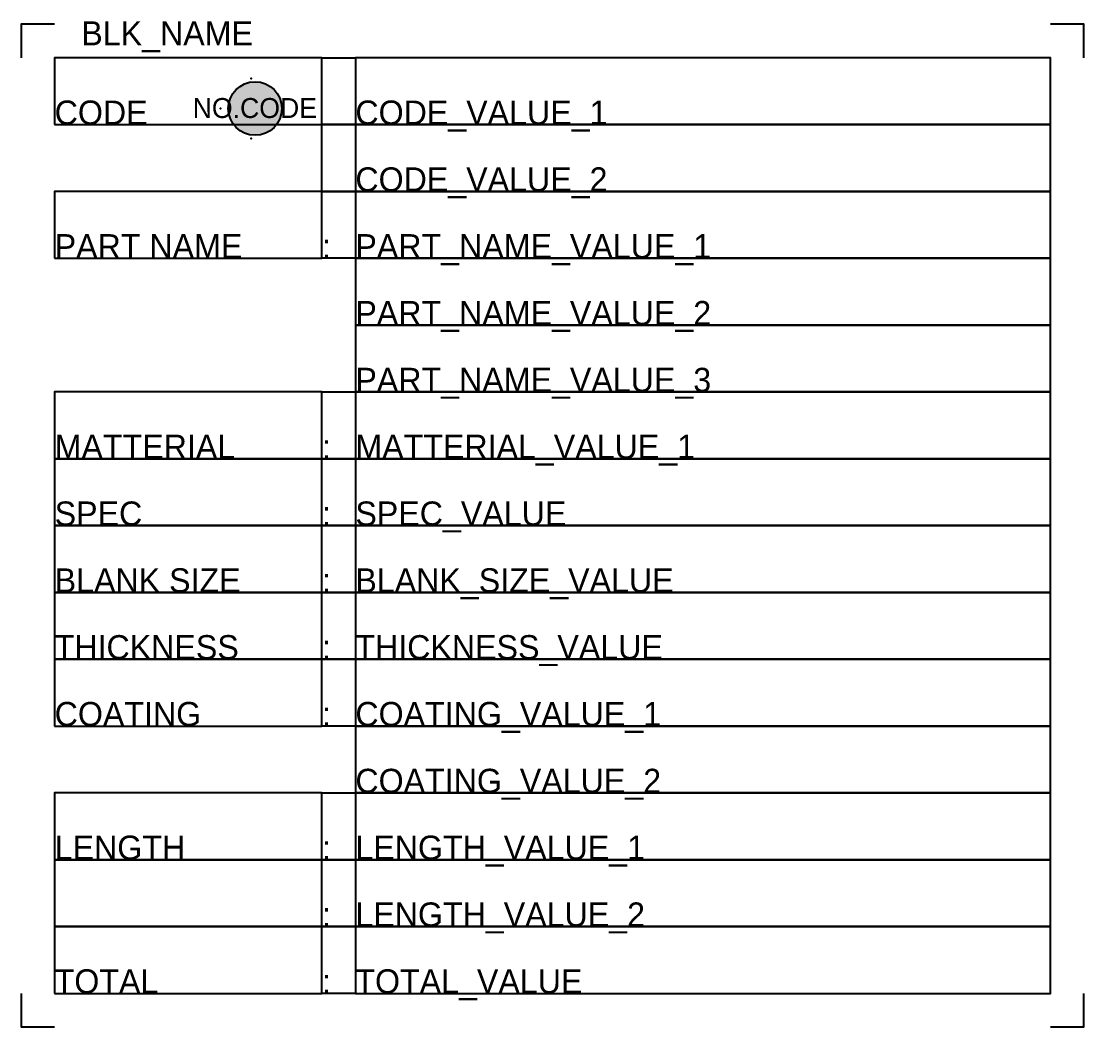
# Model space of a CAD drawing. Header units: millimetres. Extents: x -244126 to 368105, y -173968 to 259060.
# Drawn here: x -6303.6 to -5985.6, y 30691.6 to 30992.6 of the extents above; entities that cross this region are included whole.
import ezdxf
from ezdxf.enums import TextEntityAlignment as Align

# ---------------------------------------------------------------- set-up
doc = ezdxf.new("R2010")
doc.units = ezdxf.units.MM
doc.header["$MEASUREMENT"] = 0
doc.linetypes.add('BORDER2', pattern=[22.225, 6.35, -3.175, 6.35, -3.175, 0, -3.175])
for name, color, linetype in [('000 - H A T C H', 8, 'Continuous'), ('000 - SYMBOL CON', 1, 'Continuous'), ('000 - T E X T', 4, 'Continuous'), ('A04_TUBE SERIES', 7, 'Continuous')]:
    doc.layers.add(name, color=color, linetype=linetype)
doc.styles.add('MtXpl_BrowalliaUPC', font='BrowalliaUPC.ttf')
doc.styles.add('TA', font='Cordia New.ttf', dxfattribs={"height": 4.5})

# ---------------------------------------------------------------- blocks, each defined once
blk = doc.blocks.new('A$C829836ee')
for p in [(0, 3), (0, -3)]:
    blk.add_point(p)

msp = doc.modelspace()

# ---------------------------------------------------------------- hatches: boundary and pattern name
at = {"layer": '000 - H A T C H'}
h = msp.add_hatch(color=250, dxfattribs=at)
h.dxf.hatch_style = 1
edge = h.paths.add_edge_path()
edge.add_arc((-6233.6059, 30966.44681), 7.99999, 90, 270, ccw=False)
edge.add_line((-6233.6059, 30974.4468), (-6233.57608, 30974.4468))
edge.add_arc((-6233.57608, 30966.44681), 7.99999, -90, 90, ccw=False)
edge.add_line((-6233.57608, 30958.44683), (-6233.6059, 30958.44683))

# ---------------------------------------------------------------- linework, layer by layer
at = {"layer": '000 - SYMBOL CON', "color": 2}
msp.add_lwpolyline([(-6233.6059, 30958.44683, -1), (-6233.6059, 30974.4468), (-6233.57608, 30974.4468, -1), (-6233.57608, 30958.44683)], format="xyb", close=True, dxfattribs=at)
at = {"layer": 'A04_TUBE SERIES', "color": 3}
msp.add_point((-6243.92232, 30966.44681), dxfattribs=at)
at = {"layer": 'Defpoints', "color": 250}
for points in [[(-6293.57608, 30991.63915), (-6303.57608, 30991.63915), (-6303.57608, 30981.63915)], [(-5985.57608, 30981.63915), (-5985.57608, 30991.63915), (-5995.57608, 30991.63915)], [(-6303.57608, 30701.63915), (-6303.57608, 30691.63915), (-6293.57608, 30691.63915)], [(-5995.57608, 30691.63915), (-5985.57608, 30691.63915), (-5985.57608, 30701.63915)]]:
    msp.add_lwpolyline(points, dxfattribs=at)
for points in [[(-6293.57608, 30961.63915), (-6213.57608, 30961.63915), (-6213.57608, 30981.63915), (-6293.57608, 30981.63915)], [(-6213.57608, 30981.63915), (-6203.57608, 30981.63915), (-6203.57608, 30961.63915), (-6213.57608, 30961.63915)], [(-6203.57608, 30961.63915), (-5995.57608, 30961.63915), (-5995.57608, 30981.63915), (-6203.57608, 30981.63915)], [(-6213.57608, 30961.63915), (-6203.57608, 30961.63915), (-6203.57608, 30941.63915), (-6213.57608, 30941.63915)], [(-6203.57608, 30941.63915), (-5995.57608, 30941.63915), (-5995.57608, 30961.63915), (-6203.57608, 30961.63915)], [(-6293.57608, 30921.63915), (-6213.57608, 30921.63915), (-6213.57608, 30941.63915), (-6293.57608, 30941.63915)], [(-6213.57608, 30941.63915), (-6203.57608, 30941.63915), (-6203.57608, 30921.63915), (-6213.57608, 30921.63915)], [(-6203.57608, 30921.63915), (-5995.57608, 30921.63915), (-5995.57608, 30941.63915), (-6203.57608, 30941.63915)], [(-6203.57608, 30901.63915), (-5995.57608, 30901.63915), (-5995.57608, 30921.63915), (-6203.57608, 30921.63915)], [(-6203.57608, 30881.63915), (-5995.57608, 30881.63915), (-5995.57608, 30901.63915), (-6203.57608, 30901.63915)], [(-6293.57608, 30861.63915), (-6213.57608, 30861.63915), (-6213.57608, 30881.63915), (-6293.57608, 30881.63915)], [(-6213.57608, 30881.63915), (-6203.57608, 30881.63915), (-6203.57608, 30861.63915), (-6213.57608, 30861.63915)], [(-6203.57608, 30861.63915), (-5995.57608, 30861.63915), (-5995.57608, 30881.63915), (-6203.57608, 30881.63915)], [(-6293.57608, 30841.63915), (-6213.57608, 30841.63915), (-6213.57608, 30861.63915), (-6293.57608, 30861.63915)], [(-6213.57608, 30861.63915), (-6203.57608, 30861.63915), (-6203.57608, 30841.63915), (-6213.57608, 30841.63915)], [(-6203.57608, 30841.63915), (-5995.57608, 30841.63915), (-5995.57608, 30861.63915), (-6203.57608, 30861.63915)], [(-6293.57608, 30821.63915), (-6213.57608, 30821.63915), (-6213.57608, 30841.63915), (-6293.57608, 30841.63915)], [(-6213.57608, 30841.63915), (-6203.57608, 30841.63915), (-6203.57608, 30821.63915), (-6213.57608, 30821.63915)], [(-6203.57608, 30821.63915), (-5995.57608, 30821.63915), (-5995.57608, 30841.63915), (-6203.57608, 30841.63915)], [(-6293.57608, 30801.63915), (-6213.57608, 30801.63915), (-6213.57608, 30821.63915), (-6293.57608, 30821.63915)], [(-6213.57608, 30821.63915), (-6203.57608, 30821.63915), (-6203.57608, 30801.63915), (-6213.57608, 30801.63915)], [(-6203.57608, 30801.63915), (-5995.57608, 30801.63915), (-5995.57608, 30821.63915), (-6203.57608, 30821.63915)], [(-6293.57608, 30781.63915), (-6213.57608, 30781.63915), (-6213.57608, 30801.63915), (-6293.57608, 30801.63915)], [(-6213.57608, 30801.63915), (-6203.57608, 30801.63915), (-6203.57608, 30781.63915), (-6213.57608, 30781.63915)], [(-6203.57608, 30781.63915), (-5995.57608, 30781.63915), (-5995.57608, 30801.63915), (-6203.57608, 30801.63915)], [(-6203.57608, 30761.63915), (-5995.57608, 30761.63915), (-5995.57608, 30781.63915), (-6203.57608, 30781.63915)], [(-6293.57608, 30741.63915), (-6213.57608, 30741.63915), (-6213.57608, 30761.63915), (-6293.57608, 30761.63915)], [(-6213.57608, 30761.63915), (-6203.57608, 30761.63915), (-6203.57608, 30741.63915), (-6213.57608, 30741.63915)], [(-6203.57608, 30741.63915), (-5995.57608, 30741.63915), (-5995.57608, 30761.63915), (-6203.57608, 30761.63915)], [(-6293.57608, 30721.63915), (-6213.57608, 30721.63915), (-6213.57608, 30741.63915), (-6293.57608, 30741.63915)], [(-6213.57608, 30741.63915), (-6203.57608, 30741.63915), (-6203.57608, 30721.63915), (-6213.57608, 30721.63915)], [(-6203.57608, 30721.63915), (-5995.57608, 30721.63915), (-5995.57608, 30741.63915), (-6203.57608, 30741.63915)], [(-6293.57608, 30701.63915), (-6213.57608, 30701.63915), (-6213.57608, 30721.63915), (-6293.57608, 30721.63915)], [(-6213.57608, 30721.63915), (-6203.57608, 30721.63915), (-6203.57608, 30701.63915), (-6213.57608, 30701.63915)], [(-6203.57608, 30701.63915), (-5995.57608, 30701.63915), (-5995.57608, 30721.63915), (-6203.57608, 30721.63915)]]:
    msp.add_lwpolyline(points, close=True, dxfattribs=at)

# ---------------------------------------------------------------- block references
at = {"xscale": 2.981854637971514, "yscale": 2.981854637971514, "zscale": 2.981854637971514}
msp.add_blockref('A$C829836ee', (-6234.7351, 30966.44681), dxfattribs=at)

# ---------------------------------------------------------------- texts
at = {"layer": '000 - T E X T', "linetype": 'BORDER2', "style": 'TA'}
for s, p in [('CODE', (-6293.57608, 30961.63915)), ('PART NAME', (-6293.57608, 30921.63915)), (':', (-6213.57608, 30921.63915)), ('MATTERIAL', (-6293.57608, 30861.63915)), (':', (-6213.57608, 30861.63915)), ('SPEC', (-6293.57608, 30841.63915)), (':', (-6213.57608, 30841.63915)), ('BLANK SIZE', (-6293.57608, 30821.63915)), (':', (-6213.57608, 30821.63915)), ('THICKNESS', (-6293.57608, 30801.63915)), (':', (-6213.57608, 30801.63915)), ('COATING', (-6293.57608, 30781.63915)), (':', (-6213.57608, 30781.63915)), ('LENGTH', (-6293.57608, 30741.63915)), (':', (-6213.57608, 30741.63915)), (':', (-6213.57608, 30721.63915)), ('TOTAL', (-6293.57608, 30701.63915)), (':', (-6213.57608, 30701.63915))]:
    msp.add_text(s, height=7.2, dxfattribs=at).set_placement(p)
at = {"layer": '000 - T E X T', "style": 'TA', "flags": 1}
msp.add_attdef('BLK_NAME', (-6285.60285, 30985.35832), '', height=7.2, dxfattribs=at)
at = {"layer": '000 - T E X T', "style": 'MtXpl_BrowalliaUPC'}
msp.add_attdef('NO.CODE', text='NO.', height=5.963709, dxfattribs=at).set_placement((-6233.6663, 30966.5902), align=Align.MIDDLE_CENTER)
at = {"layer": '000 - T E X T', "style": 'TA'}
for tag, p in [('CODE_VALUE_1', (-6203.57608, 30961.63915)), ('CODE_VALUE_2', (-6203.57608, 30941.63915)), ('PART_NAME_VALUE_1', (-6203.57608, 30921.63915)), ('PART_NAME_VALUE_2', (-6203.57608, 30901.63915)), ('PART_NAME_VALUE_3', (-6203.57608, 30881.63915)), ('MATTERIAL_VALUE_1', (-6203.57608, 30861.63915)), ('SPEC_VALUE', (-6203.57608, 30841.63915)), ('BLANK_SIZE_VALUE', (-6203.57608, 30821.63915)), ('THICKNESS_VALUE', (-6203.57608, 30801.63915)), ('COATING_VALUE_1', (-6203.57608, 30781.63915)), ('COATING_VALUE_2', (-6203.57608, 30761.63915)), ('LENGTH_VALUE_1', (-6203.57608, 30741.63915)), ('LENGTH_VALUE_2', (-6203.57608, 30721.63915)), ('TOTAL_VALUE', (-6203.57608, 30701.63915))]:
    msp.add_attdef(tag, p, '', height=7.2, dxfattribs=at)

doc.saveas('drawing.dxf')
